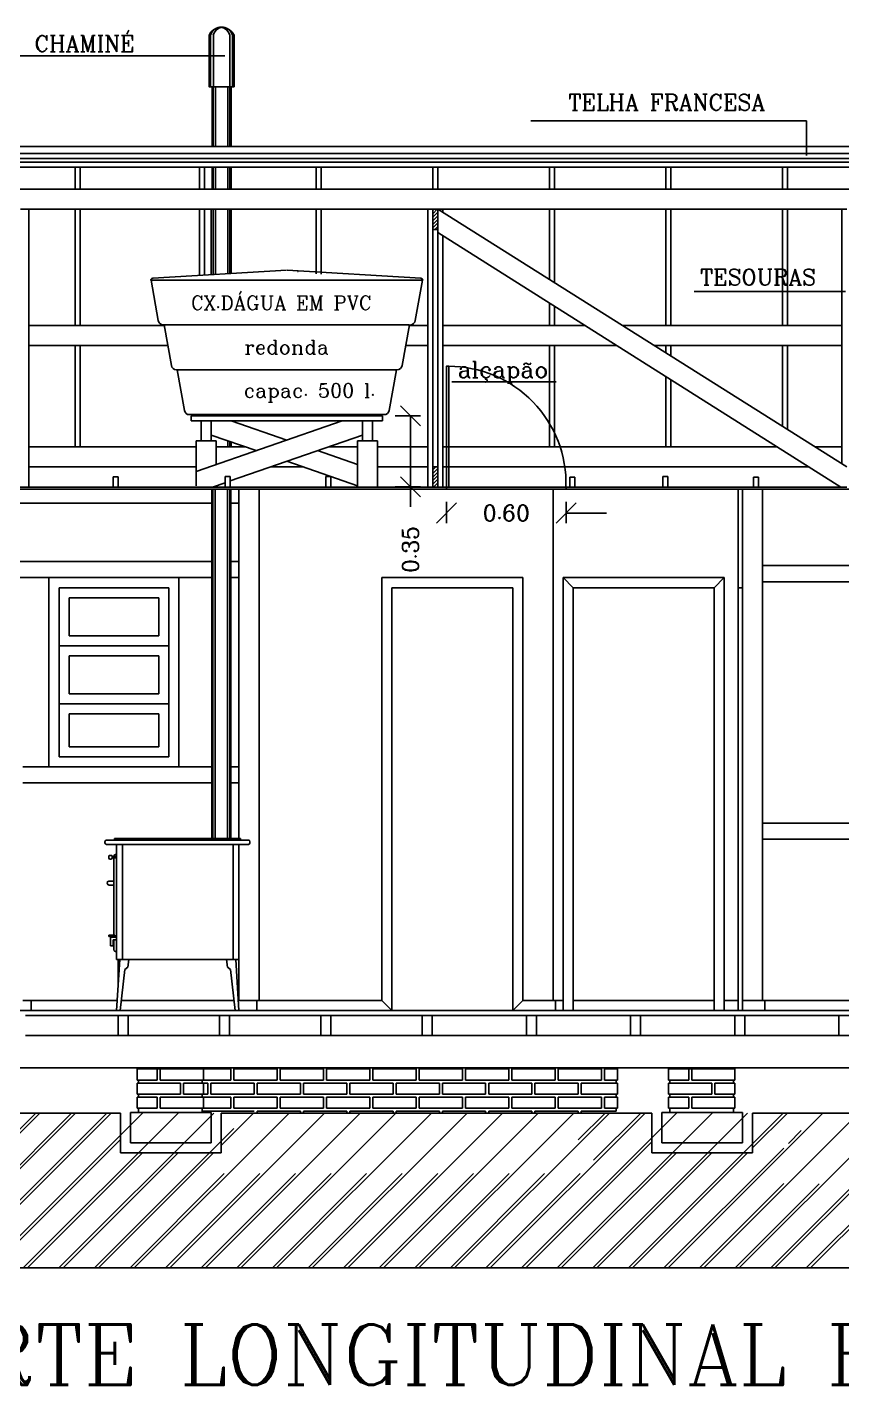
# Model space of a CAD drawing. Extents: x -7 to 226, y -20 to 32.
# Drawn here: x 113.84 to 117.88, y -0.41 to 6.33 of the extents above; entities that cross this region are included whole.
import ezdxf
from ezdxf.enums import TextEntityAlignment as Align

# ---------------------------------------------------------------- set-up
doc = ezdxf.new("R2010")
doc.units = 0
doc.header["$LTSCALE"] = 20
doc.linetypes.add('DASHED2', pattern=[0.375, 0.25, -0.125])
doc.layers.get('0').update_dxf_attribs({"linetype": 'CONTINUOUS'})
doc.layers.get('DEFPOINTS').update_dxf_attribs({"linetype": 'CONTINUOUS'})
for name, color, linetype in [('ARMÁRIOS', 23, 'CONTINUOUS'), ('CONCRETO', 5, 'CONTINUOUS'), ('COTAS', 244, 'CONTINUOUS'), ('DIM', 244, 'CONTINUOUS'), ('EQUIPAMENTOS', 1, 'CONTINUOUS'), ('MADEIRAME', 244, 'CONTINUOUS'), ('PAREDE', 250, 'CONTINUOUS'), ('PEDRA', 250, 'CONTINUOUS'), ('PEN7', 7, 'CONTINUOUS'), ('SELO', 5, 'CONTINUOUS'), ('TELHADO', 1, 'CONTINUOUS'), ('TEXTO', 244, 'CONTINUOUS'), ('VIEW', 210, 'CONTINUOUS'), ('VISTAL', 30, 'CONTINUOUS'), ('VISTAP', 244, 'CONTINUOUS')]:
    doc.layers.add(name, color=color, linetype=linetype)
doc.styles.add('ROMANC', font='romanc.shx', dxfattribs={"height": 0.08})
doc.dimstyles.new('ROMANC', dxfattribs={"dimtxt": 0.1, "dimasz": 0.18, "dimexe": 0.05, "dimexo": 0.0625, "dimgap": 0.09, "dimtad": 0, "dimzin": 0, "dimtxsty": 'ROMANC', "dimblk1": 'NONE', "dimblk2": 'NONE', "dimsah": 1, "dimcen": 0.09, "dimclrd": 244, "dimclre": 244, "dimclrt": 244, "dimazin": 3, "dimtfac": 1, "dimtdec": 4, "dimtofl": 0, "dimtmove": 0, "dimatfit": 3, "dimtolj": 1, "dimtzin": 0})

# ---------------------------------------------------------------- blocks, each defined once
blk = doc.blocks.new('*X9')
at = {"color": 0, "linetype": 'CONTINUOUS'}
for p, q in [((22.3099, -2.704), (22.332, -2.6819)), ((22.3099, -2.6863), (22.3144, -2.6819)), ((22.3099, -2.7217), (22.3349, -2.6967)), ((22.3099, -2.7394), (22.3349, -2.7144)), ((22.3099, -2.757), (22.3349, -2.732)), ((22.3099, -2.7747), (22.3349, -2.7497)), ((22.3203, -2.782), (22.3349, -2.7674)), ((22.3099, -3.9768), (22.3247, -3.962)), ((22.3099, -3.9945), (22.3349, -3.9695)), ((22.3099, -4.0121), (22.3349, -3.9871)), ((22.3099, -4.0298), (22.3349, -4.0048)), ((22.3099, -4.0475), (22.3349, -4.0225)), ((22.3131, -4.062), (22.3349, -4.0402)), ((22.3308, -4.062), (22.3349, -4.0579))]:
    blk.add_line(p, q, dxfattribs=at)
blk = doc.blocks.new('*X56')
at = {"color": 0, "linetype": 'CONTINUOUS'}
for p, q in [((136.1061, -11.6792), (136.8752, -10.9101)), ((136.2828, -11.6792), (137.052, -10.9101)), ((136.4596, -11.6792), (137.2287, -10.9101)), ((136.6364, -11.6792), (137.4055, -10.9101)), ((136.8132, -11.6792), (137.5823, -10.9101)), ((136.99, -11.6792), (137.7591, -10.9101)), ((139.2881, -11.6792), (140.0572, -10.9101)), ((139.4648, -11.6792), (140.234, -10.9101)), ((139.5698, -11.044), (139.7036, -10.9101)), ((139.6416, -11.6792), (140.4107, -10.9101)), ((139.6456, -11.1449), (139.8804, -10.9101)), ((139.8184, -11.6792), (140.5875, -10.9101)), ((137.1667, -11.6792), (137.8598, -10.9862)), ((140.613, -11.0614), (140.6773, -10.9971)), ((139.9952, -11.6792), (140.5902, -11.0842)), ((137.3435, -11.6792), (137.8115, -11.2113)), ((137.5203, -11.6792), (137.9882, -11.2113)), ((137.6971, -11.6792), (138.165, -11.2113)), ((137.8738, -11.6792), (138.3418, -11.2113)), ((138.0506, -11.6792), (138.5186, -11.2113)), ((138.2274, -11.6792), (138.6953, -11.2113)), ((138.4042, -11.6792), (138.8721, -11.2113)), ((138.5809, -11.6792), (139.0489, -11.2113)), ((138.7577, -11.6792), (139.2257, -11.2113)), ((138.9345, -11.6792), (139.4024, -11.2113)), ((139.1113, -11.6792), (139.5792, -11.2113)), ((140.1719, -11.6792), (140.5902, -11.261)), ((140.3487, -11.6792), (140.7667, -11.2612)), ((140.5255, -11.6792), (140.9435, -11.2612)), ((140.7023, -11.6792), (141.1203, -11.2612))]:
    blk.add_line(p, q, dxfattribs=at)
blk = doc.blocks.new('_OBLIQUE')
at = {"color": 0, "linetype": 'BYBLOCK'}
blk.add_line((-0.5, -0.5), (0.5, 0.5), dxfattribs=at)
blk = doc.blocks.new('*D69')
at = {"color": 244, "linetype": 'BYBLOCK'}
for p, q in [((138.6602, -7.4458), (138.7863, -7.4458)), ((138.7363, -7.4458), (138.7363, -7.7986)), ((138.6602, -7.7986), (138.7863, -7.7986)), ((138.7363, -7.7986), (138.7363, -7.8986))]:
    blk.add_line(p, q, dxfattribs=at)
at = {"layer": 'DEFPOINTS', "color": 0, "linetype": 'BYBLOCK'}
for p in [(138.5977, -7.4458), (138.5977, -7.7986), (138.7363, -7.7986)]:
    blk.add_point(p, dxfattribs=at)
at = {"color": 244, "linetype": 'BYBLOCK', "xscale": 0.1, "yscale": 0.1, "zscale": 0.1}
for p, rotation in [((138.7363, -7.4458), 90), ((138.7363, -7.7986), 270)]:
    blk.add_blockref('_OBLIQUE', p, dxfattribs=dict(at, rotation=rotation))
at = {"color": 244, "linetype": 'BYBLOCK', "insert": (138.7363, -8.1105), "char_height": 0.08, "attachment_point": 5, "rotation": 90, "style": 'ROMANC'}
blk.add_mtext('\\A1;0.35', dxfattribs=at)
blk = doc.blocks.new('*D70')
at = {"color": 244, "linetype": 'BYBLOCK'}
for p, q in [((139.4833, -0.4922), (139.4833, -0.5986)), ((140.0783, -0.4922), (140.0783, -0.5986)), ((139.4833, -0.5486), (139.4833, -0.5486)), ((140.0783, -0.5486), (140.2783, -0.5486))]:
    blk.add_line(p, q, dxfattribs=at)
at = {"layer": 'DEFPOINTS', "color": 0, "linetype": 'BYBLOCK'}
for p in [(139.4833, -0.4297), (140.0783, -0.4297), (140.0783, -0.5486)]:
    blk.add_point(p, dxfattribs=at)
at = {"color": 244, "linetype": 'BYBLOCK', "xscale": 0.1, "yscale": 0.1, "zscale": 0.1}
blk.add_blockref('_OBLIQUE', (139.4833, -0.5486), dxfattribs=at)
at = {"color": 244, "linetype": 'BYBLOCK', "xscale": 0.1, "yscale": 0.1, "zscale": 0.1, "rotation": 180}
blk.add_blockref('_OBLIQUE', (140.0783, -0.5486), dxfattribs=at)
at = {"color": 244, "linetype": 'BYBLOCK', "insert": (139.7808, -0.5486), "char_height": 0.08, "attachment_point": 5, "style": 'ROMANC'}
blk.add_mtext('\\A1;{0.60}', dxfattribs=at)
blk = doc.blocks.new('*X179')
at = {"color": 0, "linetype": 'CONTINUOUS'}
for p, q in [((113.1292, 0.1689), (113.8984, 0.938)), ((113.306, 0.1689), (114.0751, 0.938)), ((113.4828, 0.1689), (114.2519, 0.938)), ((114.3667, 0.1689), (115.1358, 0.938)), ((114.5435, 0.1689), (115.3126, 0.938)), ((114.7202, 0.1689), (115.4893, 0.938)), ((114.7981, 0.7771), (114.959, 0.938)), ((114.897, 0.1689), (115.6661, 0.938)), ((115.0738, 0.1689), (115.8429, 0.938)), ((115.2506, 0.1689), (116.0197, 0.938)), ((115.4273, 0.1689), (116.1965, 0.938)), ((115.6041, 0.1689), (116.3732, 0.938)), ((115.7809, 0.1689), (116.55, 0.938)), ((115.9577, 0.1689), (116.7268, 0.938)), ((116.1344, 0.1689), (116.9036, 0.938)), ((117.0183, 0.1689), (117.7874, 0.938)), ((117.1951, 0.1689), (117.9642, 0.938)), ((117.3719, 0.1689), (118.141, 0.938)), ((117.4372, 0.7645), (117.6107, 0.938)), ((117.5487, 0.1689), (118.3178, 0.938)), ((117.7254, 0.1689), (118.4946, 0.938)), ((113.6596, 0.1689), (114.2981, 0.8074)), ((116.3112, 0.1689), (116.9372, 0.7949)), ((113.8363, 0.1689), (114.4076, 0.7402)), ((114.0131, 0.1689), (114.5844, 0.7402)), ((114.1899, 0.1689), (114.7612, 0.7402)), ((116.488, 0.1689), (117.0593, 0.7402)), ((116.6648, 0.1689), (117.2361, 0.7402)), ((116.8415, 0.1689), (117.4128, 0.7402))]:
    blk.add_line(p, q, dxfattribs=at)

msp = doc.modelspace()

# ---------------------------------------------------------------- linework, layer by layer
at = {"layer": 'ARMÁRIOS', "color": 30}
for p, q in [((116.497, 1.448), (116.497, 3.598)), ((117.297, 1.448), (117.297, 3.598)), ((116.547, 1.448), (116.547, 3.548)), ((117.247, 3.548), (116.8349, 3.548)), ((117.247, 1.448), (117.247, 3.548)), ((117.387, 3.548), (117.367, 3.548))]:
    msp.add_line(p, q, dxfattribs=at)
at = {"layer": 'ARMÁRIOS', "color": 30, "linetype": 'CONTINUOUS'}
for p, q in [((116.497, 3.598), (117.297, 3.598)), ((116.547, 3.548), (116.497, 3.598)), ((116.547, 3.548), (117.247, 3.548))]:
    msp.add_line(p, q, dxfattribs=at)
at = {"layer": 'CONCRETO', "color": 244, "linetype": 'CONTINUOUS'}
for p, q in [((116.767, 1.1569), (116.767, 1.1019)), ((116.767, 1.0869), (116.767, 1.0319)), ((116.767, 1.0169), (116.767, 0.9619))]:
    msp.add_line(p, q, dxfattribs=at)
at = {"layer": 'CONCRETO', "color": 244}
for p, q in [((114.2981, 0.7402), (114.2981, 0.938)), ((114.7981, 0.938), (114.7981, 0.7402)), ((116.9372, 0.7402), (116.9372, 0.938)), ((117.4372, 0.938), (117.4372, 0.7402)), ((114.7981, 0.7402), (114.2981, 0.7402)), ((117.4372, 0.7402), (116.9372, 0.7402))]:
    msp.add_line(p, q, dxfattribs=at)
at = {"layer": 'CONCRETO'}
for p, q in [((114.3481, 0.9402), (114.7481, 0.9402)), ((114.3481, 0.7902), (114.3481, 0.9402)), ((114.7481, 0.9402), (114.7481, 0.7902)), ((116.9872, 0.7902), (116.9872, 0.9402)), ((116.9872, 0.9402), (117.3872, 0.9402)), ((117.3872, 0.9402), (117.3872, 0.7902)), ((114.7481, 0.7902), (114.3481, 0.7902)), ((117.3872, 0.7902), (116.9872, 0.7902))]:
    msp.add_line(p, q, dxfattribs=at)
at = {"layer": 'COTAS', "color": 244, "linetype": 'CONTINUOUS'}
for p, q in [((115.4001, 4.3774), (114.674, 4.1254)), ((115.5001, 4.3063), (114.8434, 4.0784)), ((114.8184, 4.0697), (114.7561, 4.048))]:
    msp.add_line(p, q, dxfattribs=at)
at = {"layer": 'COTAS', "color": 30, "linetype": 'CONTINUOUS'}
for p, q in [((114.849, 4.3774), (115.1246, 4.2818)), ((114.749, 4.3063), (114.9721, 4.2289)), ((115.2771, 4.2289), (115.4751, 4.1601)), ((115.1246, 4.1759), (115.4751, 4.0542))]:
    msp.add_line(p, q, dxfattribs=at)
at = {"layer": 'EQUIPAMENTOS', "color": 244, "linetype": 'CONTINUOUS'}
for p, q in [((115.1244, 5.0756), (114.4493, 5.0756)), ((114.4861, 4.8751), (114.4505, 5.0756)), ((114.4587, 5.0854), (115.1232, 5.1259)), ((115.1244, 5.0756), (115.7995, 5.0756)), ((115.7901, 5.0854), (115.1256, 5.1259)), ((115.7627, 4.8751), (115.7983, 5.0756)), ((114.8948, 4.8545), (114.5107, 4.8545)), ((114.5511, 4.6518), (114.5151, 4.8545)), ((115.7336, 4.8545), (114.8948, 4.8545)), ((115.6976, 4.6518), (115.7336, 4.8545)), ((115.673, 4.6312), (114.5757, 4.6312)), ((114.6162, 4.4284), (114.5802, 4.6312)), ((115.6326, 4.4284), (115.6686, 4.6312)), ((115.1244, 4.4078), (114.6408, 4.4078)), ((115.1244, 4.4078), (115.608, 4.4078))]:
    msp.add_line(p, q, dxfattribs=at)
for centre, radius, start, end in [((114.4593, 5.0755), 0.01, 93.47954, 180), ((115.7895, 5.0755), 0.01, 0, 86.52046), ((114.5107, 4.8795), 0.025, 190.06944, 270), ((115.7381, 4.8795), 0.025, 270, 349.93056), ((114.5757, 4.6562), 0.025, 190.06944, 270), ((115.673, 4.6562), 0.025, 270, 349.93056), ((114.6408, 4.4328), 0.025, 190.06944, 270), ((115.608, 4.4328), 0.025, 270, 349.93056)]:
    msp.add_arc(centre, radius, start, end, dxfattribs=at)
at = {"layer": 'EQUIPAMENTOS', "color": 30, "linetype": 'CONTINUOUS'}
for centre in [(115.1784, 5.1092), (115.1796, 5.1092)]:
    msp.add_arc(centre, 0.01, 86.52046, 93.47954, dxfattribs=at)
at = {"layer": 'MADEIRAME', "color": 30, "linetype": 'CONTINUOUS'}
for p, q in [((113.7817, 6.1901), (114.8164, 6.1901)), ((116.337, 5.8669), (117.7063, 5.8669)), ((117.7063, 5.8669), (117.7063, 5.696)), ((111.217, 5.663), (120.507, 5.663)), ((113.5583, 5.638), (114.0736, 5.638)), ((114.0986, 5.638), (114.6914, 5.638)), ((114.7164, 5.638), (115.2705, 5.638)), ((115.2955, 5.638), (115.8495, 5.638)), ((115.8745, 5.638), (116.4286, 5.638)), ((116.4536, 5.638), (117.0076, 5.638)), ((117.0326, 5.638), (117.5867, 5.638)), ((117.6117, 5.638), (118.1658, 5.638)), ((114.0986, 4.8512), (114.0986, 5.428)), ((117.1471, 5.019), (117.8992, 5.019)), ((114.0986, 4.248), (114.0986, 4.7512))]:
    msp.add_line(p, q, dxfattribs=at)
at = {"layer": 'MADEIRAME', "color": 244, "linetype": 'CONTINUOUS'}
for p, q in [((114.0736, 5.528), (114.0736, 5.638)), ((114.0986, 5.528), (114.0986, 5.638)), ((114.6914, 5.528), (114.6914, 5.638)), ((114.7164, 5.528), (114.7164, 5.638)), ((115.2705, 5.528), (115.2705, 5.638)), ((115.2955, 5.528), (115.2955, 5.638)), ((115.8495, 5.528), (115.8495, 5.638)), ((115.8745, 5.528), (115.8745, 5.638)), ((116.4286, 5.528), (116.4286, 5.638)), ((116.4536, 5.528), (116.4536, 5.638)), ((117.0076, 5.528), (117.0076, 5.638)), ((117.0326, 5.528), (117.0326, 5.638)), ((117.5867, 5.528), (117.5867, 5.638)), ((117.6117, 5.528), (117.6117, 5.638))]:
    msp.add_line(p, q, dxfattribs=at)
at = {"layer": 'MADEIRAME'}
for p, q in [((111.712, 5.528), (120.507, 5.528)), ((115.7946, 5.528), (120.507, 5.528)), ((113.802, 5.428), (113.843, 5.428)), ((113.843, 5.428), (115.8244, 5.428)), ((115.8994, 5.428), (117.8807, 5.428)), ((113.843, 4.8512), (114.5157, 4.8512)), ((115.733, 4.8512), (115.8244, 4.8512)), ((115.8994, 4.8512), (116.6057, 4.8512)), ((116.7899, 4.8512), (117.8807, 4.8512)), ((113.843, 4.7512), (114.5335, 4.7512)), ((115.7153, 4.7512), (115.8244, 4.7512)), ((115.8994, 4.7512), (116.764, 4.7512)), ((116.9485, 4.7512), (117.8807, 4.7512)), ((113.843, 4.248), (114.674, 4.248)), ((114.774, 4.248), (114.9169, 4.248)), ((115.3323, 4.248), (115.4751, 4.248)), ((115.5751, 4.248), (115.8244, 4.248)), ((115.8994, 4.248), (117.5602, 4.248)), ((117.7468, 4.248), (117.8807, 4.248)), ((113.843, 4.148), (114.674, 4.148)), ((115.0442, 4.148), (115.205, 4.148)), ((115.5751, 4.148), (115.8244, 4.148)), ((115.8994, 4.148), (117.7185, 4.148)), ((111.777, 4.048), (113.858, 4.048)), ((113.843, 4.048), (115.8494, 4.048)), ((114.262, 4.0982), (114.287, 4.0982)), ((114.8184, 4.0999), (114.8434, 4.0999)), ((115.3184, 4.0998), (115.3434, 4.0998)), ((115.8744, 4.048), (117.9057, 4.048)), ((116.5301, 4.098), (116.5551, 4.098)), ((116.9924, 4.1009), (117.0174, 4.1009)), ((117.4424, 4.098), (117.4674, 4.098)), ((111.777, 4.038), (119.9464, 4.038))]:
    msp.add_line(p, q, dxfattribs=at)
at = {"layer": 'PAREDE', "color": 244, "linetype": 'CONTINUOUS'}
for p, q in [((114.0736, 5.638), (114.0985, 5.638)), ((114.6914, 5.638), (114.7164, 5.638)), ((115.2705, 5.638), (115.2954, 5.638)), ((115.8495, 5.638), (115.8745, 5.638)), ((116.4286, 5.638), (116.4535, 5.638)), ((117.0076, 5.638), (117.0326, 5.638)), ((117.5867, 5.638), (117.6117, 5.638))]:
    msp.add_line(p, q, dxfattribs=at)
at = {"layer": 'PAREDE', "color": 30, "linetype": 'CONTINUOUS'}
for p, q in [((114.0736, 5.428), (114.0736, 4.8512)), ((114.6914, 5.428), (114.6914, 5.0982)), ((114.7164, 5.428), (114.7164, 5.0997)), ((114.7496, 5.428), (114.7496, 5.1031)), ((115.2705, 5.428), (115.2705, 5.1076)), ((115.2955, 5.428), (115.2955, 5.1061)), ((116.4286, 5.428), (116.4286, 5.0789)), ((116.4536, 5.428), (116.4536, 5.0631)), ((117.0076, 5.428), (117.0076, 4.8512)), ((117.0326, 5.428), (117.0326, 4.8512)), ((117.5867, 5.428), (117.5867, 4.8512)), ((117.6117, 5.428), (117.6117, 4.8512)), ((116.4286, 4.9631), (116.4286, 4.8512)), ((116.4536, 4.9473), (116.4536, 4.8512)), ((114.0736, 4.7512), (114.0736, 4.248)), ((116.4286, 4.7512), (116.4286, 4.248)), ((116.4536, 4.7512), (116.4536, 4.248)), ((117.0076, 4.7512), (117.0076, 4.7139)), ((117.0326, 4.7512), (117.0326, 4.6981)), ((117.5867, 4.7512), (117.5867, 4.3489)), ((117.6117, 4.7512), (117.6117, 4.3332)), ((117.0076, 4.5972), (117.0076, 4.248)), ((117.0326, 4.5814), (117.0326, 4.248))]:
    msp.add_line(p, q, dxfattribs=at)
at = {"layer": 'PAREDE', "linetype": 'DASHED2'}
for p, q in [((115.8494, 5.328), (115.8494, 5.4281)), ((115.8744, 5.328), (115.8744, 5.4281)), ((115.8494, 4.148), (115.8494, 4.048)), ((115.8744, 4.148), (115.8744, 4.048))]:
    msp.add_line(p, q, dxfattribs=at)
at = {"layer": 'PAREDE', "color": 250}
for p, q in [((115.8494, 5.4281), (115.8744, 5.4281)), ((115.8494, 5.328), (115.8744, 5.328)), ((115.8494, 4.148), (115.8744, 4.148)), ((115.8494, 4.048), (115.8744, 4.048))]:
    msp.add_line(p, q, dxfattribs=at)
at = {"layer": 'PEDRA', "color": 30}
for p, q in [((117.367, 1.448), (117.367, 4.038)), ((117.387, 1.448), (117.387, 4.038)), ((117.487, 1.498), (117.487, 4.038))]:
    msp.add_line(p, q, dxfattribs=at)
at = {"layer": 'PEDRA'}
for p, q in [((114.337, 1.423), (114.287, 1.423)), ((114.287, 1.323), (114.287, 1.423)), ((114.337, 1.323), (114.337, 1.423)), ((114.84, 1.423), (114.79, 1.423)), ((114.79, 1.323), (114.79, 1.423)), ((114.84, 1.323), (114.84, 1.423)), ((115.343, 1.423), (115.293, 1.423)), ((115.293, 1.323), (115.293, 1.423)), ((115.343, 1.323), (115.343, 1.423)), ((115.847, 1.423), (115.797, 1.423)), ((115.797, 1.323), (115.797, 1.423)), ((115.847, 1.323), (115.847, 1.423)), ((116.3145, 1.323), (116.3145, 1.423)), ((116.3645, 1.423), (116.3145, 1.423)), ((116.3645, 1.323), (116.3645, 1.423)), ((116.882, 1.423), (116.832, 1.423)), ((116.832, 1.323), (116.832, 1.423)), ((116.882, 1.323), (116.882, 1.423)), ((117.3995, 1.423), (117.3495, 1.423)), ((117.3495, 1.323), (117.3495, 1.423)), ((117.3995, 1.323), (117.3995, 1.423)), ((117.917, 1.423), (117.867, 1.423)), ((117.867, 1.323), (117.867, 1.423)), ((114.337, 1.323), (114.287, 1.323)), ((114.84, 1.323), (114.79, 1.323)), ((115.343, 1.323), (115.293, 1.323)), ((115.847, 1.323), (115.797, 1.323)), ((116.3645, 1.323), (116.3145, 1.323)), ((116.882, 1.323), (116.832, 1.323)), ((117.3995, 1.323), (117.3495, 1.323)), ((117.917, 1.323), (117.867, 1.323))]:
    msp.add_line(p, q, dxfattribs=at)
at = {"layer": 'PEN7', "color": 244}
msp.add_lwpolyline([(114.8947, 2.2933), (114.8947, 2.3016)], dxfattribs=at)
at = {"layer": 'SELO', "color": 30, "linetype": 'CONTINUOUS'}
for p, q in [((115.9172, 4.048), (116.5122, 4.048)), ((115.9172, 4.038), (116.5122, 4.038))]:
    msp.add_line(p, q, dxfattribs=at)
at = {"layer": 'TELHADO', "color": 1, "linetype": 'CONTINUOUS'}
for p, q in [((111.1346, 5.7056), (120.5939, 5.7056)), ((111.1346, 5.6806), (120.5939, 5.6806))]:
    msp.add_line(p, q, dxfattribs=at)
at = {"layer": 'VIEW', "color": 30, "linetype": 'CONTINUOUS'}
for p, q in [((111.837, 3.678), (114.7521, 3.678)), ((114.8473, 3.678), (114.887, 3.678)), ((117.487, 3.658), (119.887, 3.658)), ((111.837, 3.598), (114.7521, 3.598)), ((114.8473, 3.598), (114.887, 3.598)), ((117.247, 3.548), (117.297, 3.598)), ((117.487, 3.578), (119.887, 3.578)), ((113.813, 2.658), (114.7521, 2.658)), ((114.8473, 2.658), (114.887, 2.658)), ((113.813, 2.578), (114.7521, 2.578)), ((114.8473, 2.578), (114.887, 2.578)), ((117.487, 2.378), (119.887, 2.378)), ((117.487, 2.298), (119.887, 2.298))]:
    msp.add_line(p, q, dxfattribs=at)
at = {"layer": 'VISTAL', "color": 30}
for p, q in [((114.7591, 6.0366), (114.7591, 5.7405)), ((114.7698, 5.7405), (114.7698, 6.0366)), ((114.8317, 5.7405), (114.8317, 6.0366)), ((114.8424, 6.0366), (114.8424, 5.7405)), ((114.7591, 5.638), (114.7591, 5.528)), ((114.7698, 5.528), (114.7698, 5.638)), ((114.8317, 5.528), (114.8317, 5.638)), ((114.8424, 5.638), (114.8424, 5.528)), ((114.7591, 5.428), (114.7591, 5.1037)), ((114.7698, 5.1044), (114.7698, 5.428)), ((114.8317, 5.1081), (114.8317, 5.428)), ((114.8424, 5.428), (114.8424, 5.1088)), ((114.8317, 4.248), (114.8317, 4.2776)), ((114.8424, 4.2739), (114.8424, 4.248)), ((114.758, 4.038), (114.758, 2.3016)), ((114.7688, 2.3016), (114.7688, 4.038)), ((114.8307, 2.3016), (114.8307, 4.038)), ((114.8414, 4.038), (114.8414, 2.3016)), ((114.887, 2.3016), (114.887, 4.038)), ((113.9433, 2.658), (113.9433, 3.598)), ((114.5883, 2.658), (114.5883, 3.598)), ((113.9933, 2.708), (113.9933, 3.548)), ((114.5383, 2.708), (114.5383, 3.548)), ((114.0433, 3.3097), (114.0433, 3.498)), ((114.4883, 3.3097), (114.4883, 3.498)), ((114.0433, 3.0214), (114.0433, 3.2097)), ((114.4883, 3.0214), (114.4883, 3.2097)), ((114.0433, 2.758), (114.0433, 2.9214)), ((114.4883, 2.758), (114.4883, 2.9214)), ((114.887, 1.498), (114.887, 2.273)), ((114.287, 1.5761), (114.287, 1.7016)), ((113.8542, 1.448), (113.8542, 1.498)), ((114.881, 1.498), (114.887, 1.498))]:
    msp.add_line(p, q, dxfattribs=at)
at = {"layer": 'VISTAL', "color": 30, "linetype": 'CONTINUOUS'}
msp.add_line((111.1346, 5.7405), (120.5939, 5.7405), dxfattribs=at)
at = {"layer": 'VISTAL', "linetype": 'CONTINUOUS'}
for p, q in [((113.9433, 3.598), (114.5883, 3.598)), ((113.9933, 3.548), (114.5383, 3.548)), ((114.0433, 3.498), (114.4883, 3.498)), ((114.0433, 3.3097), (114.4883, 3.3097)), ((113.9933, 3.2597), (114.5383, 3.2597)), ((114.0433, 3.2097), (114.4883, 3.2097)), ((113.9933, 2.9714), (114.5383, 2.9714)), ((114.0433, 3.0214), (114.4883, 3.0214)), ((114.0433, 2.9214), (114.4883, 2.9214)), ((113.9933, 2.708), (114.5383, 2.708)), ((114.0433, 2.758), (114.4883, 2.758)), ((113.9433, 2.658), (114.5883, 2.658))]:
    msp.add_line(p, q, dxfattribs=at)
at = {"layer": 'VISTAL'}
for p, q in [((113.813, 1.498), (114.2823, 1.498)), ((114.3029, 1.498), (114.8627, 1.498)), ((114.881, 1.498), (114.987, 1.498)), ((116.447, 1.498), (116.497, 1.498)), ((116.547, 1.498), (117.247, 1.498)), ((117.297, 1.498), (117.367, 1.498)), ((117.387, 1.498), (119.987, 1.498))]:
    msp.add_line(p, q, dxfattribs=at)
at = {"layer": 'VISTAL', "color": 30}
for points in [[(114.7389, 6.2937), (114.7472, 6.308), (114.7603, 6.3199), (114.7746, 6.3282), (114.7912, 6.333), (114.8091, 6.333), (114.8258, 6.3282), (114.8401, 6.3199), (114.8532, 6.308), (114.8627, 6.2937)], [(114.7389, 6.2937), (114.7389, 6.0366), (114.746, 6.0366), (114.746, 6.2937)], [(114.7448, 6.2937), (114.7543, 6.3092), (114.7674, 6.3223), (114.7841, 6.3306), (114.802, 6.333)], [(114.7651, 6.308), (114.7591, 6.2937)], [(114.7603, 6.2937), (114.7603, 6.0366)], [(114.7651, 6.308), (114.7746, 6.3199), (114.7877, 6.3282), (114.802, 6.333), (114.7984, 6.333), (114.8127, 6.3282), (114.8258, 6.3199), (114.8353, 6.308), (114.8412, 6.2937)], [(114.8162, 6.3306), (114.7984, 6.333)], [(114.8162, 6.3306), (114.8329, 6.3223), (114.846, 6.3092), (114.8555, 6.2937)], [(114.8412, 6.0366), (114.8412, 6.2937)], [(114.8555, 6.2937), (114.8555, 6.0366), (114.8627, 6.0366), (114.8627, 6.2937)], [(114.8627, 6.0366), (114.7389, 6.0366)], [(114.7532, 5.7405), (114.7532, 6.0366)], [(114.8484, 6.0366), (114.8484, 5.7405)], [(114.7532, 5.528), (114.7532, 5.638)], [(114.8484, 5.638), (114.8484, 5.528)], [(114.8484, 5.428), (114.8484, 5.1091)], [(114.8484, 4.2718), (114.8484, 4.248)], [(114.7521, 2.3016), (114.7521, 4.038)], [(114.8473, 4.038), (114.8473, 2.3016)]]:
    msp.add_lwpolyline(points, dxfattribs=at)
at = {"layer": 'VISTAP', "color": 244}
for p, q in [((113.843, 4.048), (113.843, 5.428)), ((115.8244, 4.048), (115.8244, 5.4281)), ((115.8994, 5.414), (115.8994, 5.4281)), ((117.8807, 4.162), (117.8807, 5.428)), ((115.8494, 4.148), (115.8494, 5.328)), ((115.8744, 4.148), (115.8744, 5.328)), ((115.8994, 4.048), (115.8994, 5.2991)), ((114.262, 4.048), (114.262, 4.0982)), ((114.287, 4.048), (114.287, 4.0982)), ((114.8184, 4.0498), (114.8184, 4.0999)), ((114.8434, 4.0498), (114.8434, 4.0999)), ((115.3184, 4.0498), (115.3184, 4.0998)), ((115.3434, 4.0498), (115.3434, 4.0998)), ((115.9172, 4.038), (115.9172, 4.048)), ((116.5122, 4.038), (116.5122, 4.048)), ((116.5301, 4.048), (116.5301, 4.098)), ((116.5551, 4.048), (116.5551, 4.098)), ((116.9924, 4.0509), (116.9924, 4.1009)), ((117.0174, 4.0509), (117.0174, 4.1009)), ((117.4424, 4.048), (117.4424, 4.098)), ((117.4674, 4.048), (117.4674, 4.098)), ((114.987, 1.498), (114.987, 4.038)), ((116.447, 1.498), (116.447, 4.038)), ((115.597, 1.498), (115.597, 3.598)), ((116.297, 3.598), (115.597, 3.598)), ((116.297, 1.498), (116.297, 3.598)), ((116.247, 3.548), (115.647, 3.548)), ((115.647, 1.448), (115.647, 3.548)), ((116.247, 1.448), (116.247, 3.548)), ((114.2411, 2.2123), (114.2423, 2.2171)), ((114.2423, 2.2171), (114.2411, 2.2123)), ((114.2423, 2.2171), (114.2471, 2.2183)), ((114.2471, 2.2183), (114.2507, 2.2183)), ((114.2471, 2.2183), (114.2507, 2.2183)), ((114.2507, 2.2183), (114.2554, 2.2171)), ((114.2554, 2.2171), (114.2578, 2.2123)), ((114.2411, 1.8215), (114.2411, 1.8156)), ((114.2423, 1.8215), (114.2411, 1.8215)), ((114.2411, 1.8215), (114.2423, 1.8215)), ((114.2423, 1.8215), (114.2411, 1.8215)), ((114.2697, 1.8215), (114.2423, 1.8215)), ((114.2602, 1.8215), (114.2519, 1.8215)), ((114.2709, 1.8215), (114.2602, 1.8215)), ((114.2709, 1.8215), (114.2697, 1.8215)), ((114.2697, 1.8215), (114.2709, 1.8215)), ((114.2709, 1.8167), (114.2709, 1.8215)), ((114.2411, 1.8156), (114.2697, 1.8156)), ((114.2495, 1.8064), (114.2507, 1.81)), ((114.2507, 1.81), (114.2495, 1.8064)), ((114.2495, 1.8064), (114.2495, 1.7683)), ((114.2495, 1.7683), (114.2626, 1.7683)), ((114.2507, 1.81), (114.2542, 1.8111)), ((114.2542, 1.8156), (114.2542, 1.8111)), ((114.259, 1.8156), (114.2542, 1.8156)), ((114.2542, 1.8111), (114.2578, 1.8111)), ((114.259, 1.8111), (114.259, 1.8156)), ((114.2709, 1.8156), (114.2697, 1.8156)), ((114.2697, 1.8156), (114.2709, 1.8156)), ((114.2709, 1.8167), (114.2709, 1.8156)), ((114.2709, 1.8156), (114.2709, 1.8167)), ((112.1537, 0.938), (114.2981, 0.938)), ((114.7981, 0.938), (115.887, 0.938)), ((115.887, 0.938), (116.9372, 0.938)), ((117.4372, 0.938), (119.5737, 0.938)), ((110.7706, 0.1689), (120.9535, 0.1689))]:
    msp.add_line(p, q, dxfattribs=at)
at = {"layer": 'VISTAP', "linetype": 'DASHED2'}
for p, q in [((115.8494, 5.4281), (115.8244, 5.4281)), ((115.8744, 5.4281), (115.8994, 5.4281)), ((117.9057, 5.428), (117.8807, 5.428)), ((115.597, 1.498), (115.647, 1.448)), ((116.247, 1.448), (116.297, 1.498))]:
    msp.add_line(p, q, dxfattribs=at)
at = {"layer": 'VISTAP', "linetype": 'CONTINUOUS'}
for p, q in [((115.8744, 5.4281), (117.9054, 4.148)), ((115.8744, 5.3132), (117.8767, 4.048)), ((114.649, 4.4024), (115.6001, 4.4024)), ((114.649, 4.4024), (114.649, 4.3774)), ((115.6001, 4.4024), (115.6001, 4.3774)), ((114.649, 4.3774), (115.6001, 4.3774)), ((114.699, 4.3774), (114.699, 4.2774)), ((114.749, 4.3774), (114.749, 4.2774)), ((115.5001, 4.3774), (115.5001, 4.2774)), ((115.5501, 4.3774), (115.5501, 4.2774)), ((114.674, 4.2774), (114.674, 4.0534)), ((114.774, 4.2774), (114.674, 4.2774)), ((114.774, 4.2774), (114.774, 4.1601)), ((115.4751, 4.2774), (115.4751, 4.048)), ((115.5751, 4.2774), (115.4751, 4.2774)), ((115.5751, 4.2774), (115.5751, 4.048)), ((114.987, 1.498), (115.597, 1.498)), ((116.297, 1.498), (116.447, 1.498)), ((115.847, 1.423), (116.3145, 1.423)), ((116.3645, 1.423), (116.832, 1.423)), ((116.882, 1.423), (117.3495, 1.423)), ((117.3995, 1.423), (117.867, 1.423)), ((115.847, 1.323), (116.3145, 1.323)), ((116.3645, 1.323), (116.832, 1.323)), ((116.882, 1.323), (117.3495, 1.323)), ((117.3995, 1.323), (117.867, 1.323))]:
    msp.add_line(p, q, dxfattribs=at)
at = {"layer": 'VISTAP', "color": 30, "linetype": 'CONTINUOUS'}
for p, q in [((115.9443, 4.5712), (116.4626, 4.5712)), ((111.777, 3.968), (114.7521, 3.968)), ((114.8473, 3.968), (114.887, 3.968))]:
    msp.add_line(p, q, dxfattribs=at)
at = {"layer": 'VISTAP'}
for p, q in [((114.975, 1.448), (114.975, 1.492)), ((114.981, 1.498), (114.987, 1.498)), ((116.453, 1.498), (116.447, 1.498)), ((116.459, 1.448), (116.459, 1.492)), ((114.325, 1.448), (114.337, 1.448)), ((115.809, 1.448), (115.797, 1.448)), ((114.7114, 1.1569), (114.3814, 1.1569)), ((114.3814, 1.1569), (114.3814, 1.1019)), ((114.4814, 1.1569), (114.4814, 1.1019)), ((114.4964, 1.1569), (114.4964, 1.1019)), ((114.667, 1.1569), (114.8472, 1.1569)), ((114.7114, 1.1569), (114.7114, 1.1019)), ((114.8472, 1.1569), (114.8472, 1.1019)), ((114.8622, 1.1569), (115.0772, 1.1569)), ((114.8622, 1.1569), (114.8622, 1.1019)), ((115.0772, 1.1569), (115.0772, 1.1019)), ((115.0922, 1.1569), (115.0922, 1.1019)), ((115.0922, 1.1569), (115.3072, 1.1569)), ((115.3072, 1.1569), (115.3072, 1.1019)), ((115.3222, 1.1569), (115.3222, 1.1019)), ((115.3222, 1.1569), (115.5372, 1.1569)), ((115.5372, 1.1569), (115.5372, 1.1019)), ((115.5522, 1.1569), (115.7672, 1.1569)), ((115.5522, 1.1569), (115.5522, 1.1019)), ((115.7672, 1.1569), (115.7672, 1.1019)), ((115.7822, 1.1569), (115.7822, 1.1019)), ((115.7822, 1.1569), (115.9972, 1.1569)), ((115.9972, 1.1569), (115.9972, 1.1019)), ((116.0122, 1.1569), (116.0122, 1.1019)), ((116.0122, 1.1569), (116.2272, 1.1569)), ((116.2272, 1.1569), (116.2272, 1.1019)), ((116.2422, 1.1569), (116.4572, 1.1569)), ((116.2422, 1.1569), (116.2422, 1.1019)), ((116.4572, 1.1569), (116.4572, 1.1019)), ((116.4722, 1.1569), (116.4722, 1.1019)), ((116.4722, 1.1569), (116.6872, 1.1569)), ((116.6872, 1.1569), (116.6872, 1.1019)), ((116.7022, 1.1569), (116.767, 1.1569)), ((116.7022, 1.1569), (116.7022, 1.1019)), ((117.3505, 1.1569), (117.0205, 1.1569)), ((117.0205, 1.1569), (117.0205, 1.1019)), ((117.1205, 1.1569), (117.1205, 1.1019)), ((117.1355, 1.1569), (117.1355, 1.1019)), ((117.3505, 1.1569), (117.3505, 1.1019)), ((114.4814, 1.1019), (114.3814, 1.1019)), ((114.5964, 1.0869), (114.3814, 1.0869)), ((114.3814, 1.0869), (114.3814, 1.0319)), ((114.3884, 1.1019), (114.3884, 1.0869)), ((114.7114, 1.1019), (114.4964, 1.1019)), ((114.5964, 1.0869), (114.5964, 1.0319)), ((114.7114, 1.0869), (114.6114, 1.0869)), ((114.6114, 1.0869), (114.6114, 1.0319)), ((114.667, 1.1019), (114.8472, 1.1019)), ((114.667, 1.0869), (114.7322, 1.0869)), ((114.7044, 1.1019), (114.7044, 1.0869)), ((114.7114, 1.0869), (114.7114, 1.0319)), ((114.7322, 1.0869), (114.7322, 1.0319)), ((114.7472, 1.0869), (114.7472, 1.0319)), ((114.7472, 1.0869), (114.9622, 1.0869)), ((114.8622, 1.1019), (115.0772, 1.1019)), ((114.8622, 1.0869), (114.9622, 1.0869)), ((114.9622, 1.0869), (114.9622, 1.0319)), ((114.9772, 1.0869), (115.0772, 1.0869)), ((114.9772, 1.0869), (114.9772, 1.0319)), ((115.0772, 1.0869), (115.1922, 1.0869)), ((115.0922, 1.1019), (115.3072, 1.1019)), ((115.1922, 1.0869), (115.1922, 1.0319)), ((115.2072, 1.0869), (115.2072, 1.0319)), ((115.2072, 1.0869), (115.3072, 1.0869)), ((115.3072, 1.0869), (115.4222, 1.0869)), ((115.3222, 1.1019), (115.5372, 1.1019)), ((115.4222, 1.0869), (115.4222, 1.0319)), ((115.4372, 1.0869), (115.4372, 1.0319)), ((115.4372, 1.0869), (115.6522, 1.0869)), ((115.5522, 1.1019), (115.7672, 1.1019)), ((115.6522, 1.0869), (115.6522, 1.0319)), ((115.6672, 1.0869), (115.8822, 1.0869)), ((115.6672, 1.0869), (115.6672, 1.0319)), ((115.7822, 1.1019), (115.9972, 1.1019)), ((115.8822, 1.0869), (115.8822, 1.0319)), ((115.8972, 1.0869), (115.8972, 1.0319)), ((115.8972, 1.0869), (116.1122, 1.0869)), ((116.0122, 1.1019), (116.2272, 1.1019)), ((116.1122, 1.0869), (116.1122, 1.0319)), ((116.1272, 1.0869), (116.1272, 1.0319)), ((116.1272, 1.0869), (116.3422, 1.0869)), ((116.2422, 1.1019), (116.4572, 1.1019)), ((116.3422, 1.0869), (116.3422, 1.0319)), ((116.3572, 1.0869), (116.5722, 1.0869)), ((116.3572, 1.0869), (116.3572, 1.0319)), ((116.4722, 1.1019), (116.6872, 1.1019)), ((116.5722, 1.0869), (116.5722, 1.0319)), ((116.5872, 1.0869), (116.5872, 1.0319)), ((116.5872, 1.0869), (116.767, 1.0869)), ((116.7022, 1.1019), (116.767, 1.1019)), ((116.7608, 1.1019), (116.7608, 1.0869)), ((117.1205, 1.1019), (117.0205, 1.1019)), ((117.2355, 1.0869), (117.0205, 1.0869)), ((117.0205, 1.0869), (117.0205, 1.0319)), ((117.0275, 1.1019), (117.0275, 1.0869)), ((117.3505, 1.1019), (117.1355, 1.1019)), ((117.2355, 1.0869), (117.2355, 1.0319)), ((117.2505, 1.0869), (117.2505, 1.0319)), ((117.3505, 1.0869), (117.2505, 1.0869)), ((117.3435, 1.1019), (117.3435, 1.0869)), ((117.3505, 1.0869), (117.3505, 1.0319)), ((114.5964, 1.0319), (114.3814, 1.0319)), ((114.3814, 1.0169), (114.3814, 0.9619)), ((114.4814, 1.0169), (114.3814, 1.0169)), ((114.3884, 1.0319), (114.3884, 1.0169)), ((114.4814, 1.0169), (114.4814, 0.9619)), ((114.7114, 1.0169), (114.4964, 1.0169)), ((114.4964, 1.0169), (114.4964, 0.9619)), ((114.7114, 1.0319), (114.6114, 1.0319)), ((114.667, 1.0319), (114.7322, 1.0319)), ((114.667, 1.0169), (114.8472, 1.0169)), ((114.7044, 1.0319), (114.7044, 1.0169)), ((114.7114, 1.0169), (114.7114, 0.9619)), ((114.7472, 1.0319), (114.9622, 1.0319)), ((114.8472, 1.0169), (114.8472, 0.9619)), ((114.8622, 1.0319), (114.9622, 1.0319)), ((114.8622, 1.0169), (115.0772, 1.0169)), ((114.8622, 1.0169), (114.8622, 0.9619)), ((114.9772, 1.0319), (115.0772, 1.0319)), ((115.0772, 1.0319), (115.1922, 1.0319)), ((115.0772, 1.0169), (115.0772, 0.9619)), ((115.0922, 1.0169), (115.1922, 1.0169)), ((115.0922, 1.0169), (115.0922, 0.9619)), ((115.1922, 1.0169), (115.3072, 1.0169)), ((115.2072, 1.0319), (115.3072, 1.0319)), ((115.3072, 1.0319), (115.4222, 1.0319)), ((115.3072, 1.0169), (115.3072, 0.9619)), ((115.3222, 1.0169), (115.3222, 0.9619)), ((115.3222, 1.0169), (115.5372, 1.0169)), ((115.4372, 1.0319), (115.6522, 1.0319)), ((115.5372, 1.0169), (115.5372, 0.9619)), ((115.5522, 1.0169), (115.5522, 0.9619)), ((115.5522, 1.0169), (115.6522, 1.0169)), ((115.6522, 1.0169), (115.7672, 1.0169)), ((115.6672, 1.0319), (115.8822, 1.0319)), ((115.7672, 1.0169), (115.7672, 0.9619)), ((115.7822, 1.0169), (115.7822, 0.9619)), ((115.7822, 1.0169), (115.8822, 1.0169)), ((115.8822, 1.0169), (115.9972, 1.0169)), ((115.8972, 1.0319), (116.1122, 1.0319)), ((115.9972, 1.0169), (115.9972, 0.9619)), ((116.0122, 1.0169), (116.0122, 0.9619)), ((116.0122, 1.0169), (116.1122, 1.0169)), ((116.1122, 1.0169), (116.2272, 1.0169)), ((116.1272, 1.0319), (116.3422, 1.0319)), ((116.2272, 1.0169), (116.2272, 0.9619)), ((116.2422, 1.0169), (116.2422, 0.9619)), ((116.2422, 1.0169), (116.3422, 1.0169)), ((116.3422, 1.0169), (116.4572, 1.0169)), ((116.3572, 1.0319), (116.5722, 1.0319)), ((116.4572, 1.0169), (116.4572, 0.9619)), ((116.4722, 1.0169), (116.4722, 0.9619)), ((116.4722, 1.0169), (116.6872, 1.0169)), ((116.5872, 1.0319), (116.767, 1.0319)), ((116.6872, 1.0169), (116.6872, 0.9619)), ((116.7022, 1.0169), (116.767, 1.0169)), ((116.7022, 1.0169), (116.7022, 0.9619)), ((116.7608, 1.0319), (116.7608, 1.0169)), ((117.2355, 1.0319), (117.0205, 1.0319)), ((117.0205, 1.0169), (117.0205, 0.9619)), ((117.1205, 1.0169), (117.0205, 1.0169)), ((117.0275, 1.0319), (117.0275, 1.0169)), ((117.1205, 1.0169), (117.1205, 0.9619)), ((117.3505, 1.0169), (117.1355, 1.0169)), ((117.1355, 1.0169), (117.1355, 0.9619)), ((117.3505, 1.0319), (117.2505, 1.0319)), ((117.3435, 1.0319), (117.3435, 1.0169)), ((117.3505, 1.0169), (117.3505, 0.9619)), ((114.4814, 0.9619), (114.3814, 0.9619)), ((114.3884, 0.9619), (114.3884, 0.9402)), ((114.7114, 0.9619), (114.4964, 0.9619)), ((114.667, 0.9619), (114.8472, 0.9619)), ((114.7044, 0.9619), (114.7044, 0.9402)), ((114.7044, 0.9469), (114.9622, 0.9469)), ((114.8622, 0.9619), (115.0772, 0.9619)), ((114.9622, 0.9469), (114.9622, 0.9469)), ((114.9772, 0.9469), (115.0772, 0.9469)), ((114.9772, 0.9469), (114.9772, 0.938)), ((115.0772, 0.9469), (115.1922, 0.9469)), ((115.0922, 0.9619), (115.1922, 0.9619)), ((115.1922, 0.9619), (115.3072, 0.9619)), ((115.1922, 0.9469), (115.1922, 0.938)), ((115.2072, 0.9469), (115.2072, 0.938)), ((115.2072, 0.9469), (115.3072, 0.9469)), ((115.3072, 0.9469), (115.4222, 0.9469)), ((115.3222, 0.9619), (115.5372, 0.9619)), ((115.4222, 0.9469), (115.4222, 0.938)), ((115.4372, 0.9469), (115.4372, 0.938)), ((115.4372, 0.9469), (115.6522, 0.9469)), ((115.5522, 0.9619), (115.6522, 0.9619)), ((115.6522, 0.9619), (115.7672, 0.9619)), ((115.6522, 0.9469), (115.6522, 0.938)), ((115.6672, 0.9469), (115.8822, 0.9469)), ((115.6672, 0.9469), (115.6672, 0.938)), ((115.7822, 0.9619), (115.8822, 0.9619)), ((115.8822, 0.9619), (115.9972, 0.9619)), ((115.8822, 0.9469), (115.8822, 0.938)), ((115.8972, 0.9469), (116.1122, 0.9469)), ((115.8972, 0.9469), (115.8972, 0.938)), ((116.0122, 0.9619), (116.1122, 0.9619)), ((116.1122, 0.9619), (116.2272, 0.9619)), ((116.1122, 0.9469), (116.1122, 0.938)), ((116.1272, 0.9469), (116.1272, 0.938)), ((116.1272, 0.9469), (116.3422, 0.9469)), ((116.2422, 0.9619), (116.3422, 0.9619)), ((116.3422, 0.9619), (116.4572, 0.9619)), ((116.3422, 0.9469), (116.3422, 0.938)), ((116.3572, 0.9469), (116.5722, 0.9469)), ((116.3572, 0.9469), (116.3572, 0.938)), ((116.4722, 0.9619), (116.6872, 0.9619)), ((116.5722, 0.9469), (116.5722, 0.938)), ((116.5872, 0.9469), (116.5872, 0.938)), ((116.5872, 0.9469), (116.7608, 0.9469)), ((116.7022, 0.9619), (116.767, 0.9619)), ((116.7608, 0.9619), (116.7608, 0.9469)), ((117.1205, 0.9619), (117.0205, 0.9619)), ((117.0275, 0.9619), (117.0275, 0.9402)), ((117.3505, 0.9619), (117.1355, 0.9619)), ((117.3435, 0.9619), (117.3435, 0.9402))]:
    msp.add_line(p, q, dxfattribs=at)
at = {"layer": 'VISTAP', "color": 30}
for p, q in [((117.493, 1.498), (117.487, 1.498)), ((117.499, 1.448), (117.499, 1.492))]:
    msp.add_line(p, q, dxfattribs=at)
at = {"layer": 'VISTAP', "color": 244, "linetype": 'CONTINUOUS'}
for p, q in [((119.987, 1.448), (111.749, 1.448)), ((113.827, 1.423), (114.287, 1.423)), ((114.337, 1.423), (114.79, 1.423)), ((114.84, 1.423), (115.293, 1.423)), ((115.343, 1.423), (115.797, 1.423)), ((113.827, 1.323), (114.287, 1.323)), ((114.337, 1.323), (114.79, 1.323)), ((114.84, 1.323), (115.293, 1.323)), ((115.343, 1.323), (115.797, 1.323)), ((120.012, 1.163), (111.737, 1.163))]:
    msp.add_line(p, q, dxfattribs=at)
msp.add_lwpolyline([(115.9172, 4.048), (115.9172, 4.648), (115.9292, 4.648), (115.9292, 4.048)], close=True, dxfattribs=at)
at = {"layer": 'VISTAP', "color": 244}
for points in [[(114.2685, 2.3016), (114.2685, 2.2933)], [(114.8947, 2.3016), (114.2685, 2.3016)], [(114.9411, 2.2802), (114.9399, 2.2754), (114.934, 2.273), (114.2292, 2.273), (114.2233, 2.2754), (114.2209, 2.2802), (114.2209, 2.2861), (114.2233, 2.2921), (114.2292, 2.2933), (114.934, 2.2933), (114.9399, 2.2921), (114.9411, 2.2861), (114.9411, 2.2802)], [(114.2792, 1.7016), (114.2792, 2.273)], [(114.3078, 2.273), (114.3078, 1.7016)], [(114.8578, 2.273), (114.8578, 1.7016)], [(114.8864, 1.7016), (114.8864, 2.273)], [(114.2411, 2.2123), (114.2411, 2.2064)], [(114.2507, 2.1992), (114.2471, 2.1992), (114.2423, 2.2016), (114.2411, 2.2064)], [(114.2578, 2.2064), (114.2554, 2.2016), (114.2507, 2.1992)], [(114.2578, 2.2123), (114.2792, 2.2123), (114.2792, 2.2052), (114.2578, 2.2052), (114.2578, 2.2064), (114.2578, 2.2123)], [(114.2649, 2.2123), (114.2673, 2.2195), (114.2745, 2.2219)], [(114.2649, 2.2123), (114.2649, 2.2123)], [(114.2649, 2.2052), (114.2649, 2.1326), (114.2649, 1.8469)], [(114.2745, 2.2219), (114.2792, 2.2219)], [(114.2423, 2.0707), (114.2352, 2.073), (114.2316, 2.0802), (114.234, 2.0873), (114.2411, 2.0897)], [(114.2411, 2.0897), (114.2649, 2.0897)], [(114.2649, 2.0707), (114.2411, 2.0707)], [(114.2649, 1.8215), (114.2649, 1.8457)], [(114.2566, 1.8111), (114.2792, 1.8111)], [(114.2566, 1.8111), (114.2566, 1.8111)], [(114.2626, 1.798), (114.2792, 1.798)], [(114.2626, 1.798), (114.2626, 1.7683)], [(114.2649, 1.7504), (114.2649, 1.798)], [(114.2673, 1.7445), (114.2745, 1.7409), (114.2673, 1.7445), (114.2649, 1.7504)], [(114.2792, 1.7409), (114.2745, 1.7409)], [(114.2947, 1.7016), (114.2792, 1.448)], [(114.8864, 1.7016), (114.2792, 1.7016)], [(114.3399, 1.7016), (114.3352, 1.6635), (114.3209, 1.6516)], [(114.8304, 1.6635), (114.8257, 1.7016)], [(114.8709, 1.7016), (114.8864, 1.448)], [(114.2971, 1.448), (114.3209, 1.6516)], [(114.8304, 1.6635), (114.8447, 1.6516)], [(114.8685, 1.448), (114.8447, 1.6516)]]:
    msp.add_lwpolyline(points, dxfattribs=at)
at = {"layer": 'VISTAP', "color": 30, "linetype": 'DASHED2'}
msp.add_arc((115.9292, 4.066), 0.582, 358.23102, 90, dxfattribs=at)
at = {"layer": 'VISTAP'}
for centre, start, end in [((114.981, 1.492), 90, 180), ((116.453, 1.492), 0, 90)]:
    msp.add_arc(centre, 0.006, start, end, dxfattribs=at)
at = {"layer": 'VISTAP', "color": 30}
msp.add_arc((117.493, 1.492), 0.006, 0, 90, dxfattribs=at)

# ---------------------------------------------------------------- block references
at = {"layer": 'CONCRETO', "color": 30, "linetype": 'CONTINUOUS'}
msp.add_blockref('*X179', (0, 0), dxfattribs=at)
at = {"layer": 'VIEW', "color": 30, "linetype": 'CONTINUOUS'}
msp.add_blockref('*X56', (-22.9975, 11.8482), dxfattribs=at)
at = {"layer": 'VISTAL', "linetype": 'CONTINUOUS'}
msp.add_blockref('*X9', (93.5395, 8.11), dxfattribs=at)

# ---------------------------------------------------------------- texts
at = {"layer": 'DIM', "linetype": 'CONTINUOUS', "style": 'ROMANC'}
for s, p in [('CX.DÁGUA EM PVC', (115.0967, 4.975)), ('redonda', (115.1239, 4.7435)), ('capac. 500 l.', (115.2371, 4.5162))]:
    msp.add_text(s, height=0.07, dxfattribs=at).set_placement(p, align=Align.MIDDLE)
at = {"layer": 'TEXTO', "linetype": 'CONTINUOUS', "style": 'ROMANC'}
for s, height, p in [('CHAMINÉ', 0.08, (114.1203, 6.2643)), ('TELHA FRANCESA', 0.08, (117.0115, 5.9596)), ('TESOURAS', 0.08, (117.4648, 5.0905)), ('alçapão', 0.08, (116.1979, 4.6181)), ('CORTE LONGITUDINAL BB', 0.3, (115.7042, -0.2623))]:
    msp.add_text(s, height=height, dxfattribs=at).set_placement(p, align=Align.MIDDLE)

# ---------------------------------------------------------------- dimensions: what is measured, and where the dimension line sits
at = {"layer": 'ARMÁRIOS', "color": 30, "linetype": 'CONTINUOUS'}
dim = msp.add_linear_dim(base=(116.5122, 3.9191), p1=(115.9172, 4.038), p2=(116.5122, 4.038), text='{0.60}', dimstyle='ROMANC', override={"dimasz": 0.1, "dimblk1": 'OBLIQUE', "dimblk2": 'OBLIQUE'}, dxfattribs=at)
dim.commit()
dim.dimension.update_dxf_attribs({"geometry": '*D70', "text_midpoint": (116.2147, 3.9191), "insert": (-23.5661, 4.4677)})
at = {"layer": 'VIEW', "color": 30, "linetype": 'CONTINUOUS'}
dim = msp.add_linear_dim(base=(115.7387, 4.0495), p1=(115.6001, 4.4024), p2=(115.6001, 4.0495), angle=90, dimstyle='ROMANC', override={"dimasz": 0.1, "dimblk1": 'OBLIQUE', "dimblk2": 'OBLIQUE'}, dxfattribs=at)
dim.commit()
dim.dimension.update_dxf_attribs({"geometry": '*D69', "text_midpoint": (115.7387, 3.7376), "insert": (-22.9975, 11.8482)})

doc.saveas('drawing.dxf')
